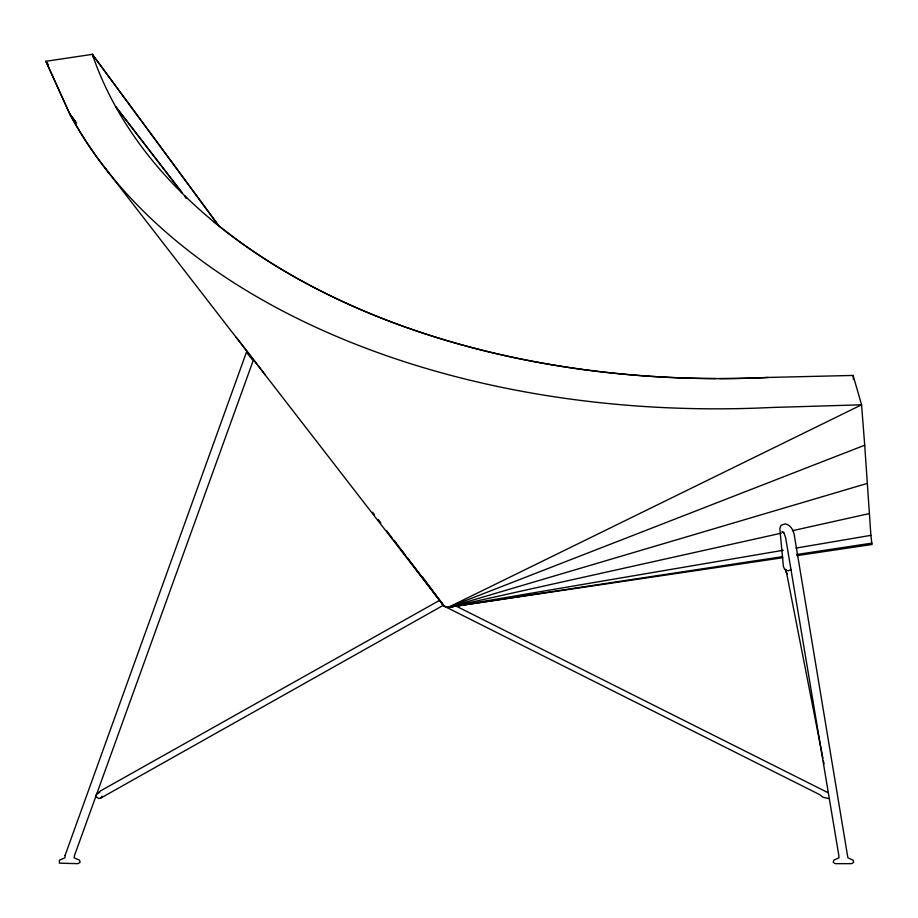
<?xml version="1.0" encoding="UTF-8"?>
<svg xmlns="http://www.w3.org/2000/svg" width="918" height="918" viewBox="0 0 918 918"><rect width="100%" height="100%" fill="white"/><g stroke="black" fill="none" stroke-linecap="round" stroke-linejoin="round"><path stroke-width="1.38" d="M822.895 758.257L785.854 569.229M442.809 604.595L439.699 600.28L100.613 790.857L96.16 794.804L96.608 797.099L98.513 798.453L100.785 798.063L443.337 605.295M100.785 798.063L102.07 796.158M448.271 607.349L861.566 404.804L853.109 375.439L768.412 377.447A684.817 444.082 -3.9 0 1 718.851 378.595M787.988 570.87L791.247 569.516M450.945 606.305L864.71 445.207L861.566 404.804L770.305 407.535A730.808 473.895 -3.9 0 1 69.768 113.97L45.9 61.288L92.328 54.346A685.023 444.22 -3.9 0 0 768.412 377.436M449.648 606.936L867.326 483.396M451.071 606.718L781.252 533.186M792.452 530.696L869.403 513.552M827.875 792.613L455.982 606.029L447.502 607.441M97.446 792.9L99.718 792.509M452.517 606.626L783.261 550.272M795.986 548.103L870.895 535.343L864.71 445.207M782.561 556.664L455.362 606.27L782.802 557.719M796.721 554.518L871.802 543.146L872.1 544.477L796.973 555.62M455.982 606.029L448.558 607.429L444.541 606.328L819.82 794.701L822.93 797.214L828.943 798.614M444.541 606.328L446.515 607.062M786.898 570.422L784.729 569.516L783.387 566.326L779.83 528.481L781.057 525.268L785.36 523.822C790.949 525.199 793.783 530.684 794.426 536.009L847.876 857.791L853.178 860.212L853.648 862.427L851.514 863.654L835.38 863.654L833.234 862.427L833.716 860.212L838.972 857.791L838.788 855.243L785.67 537.891L784.293 533.668L781.998 531.637L783.995 532.532M785.819 571.96L787.449 573.945M104.755 167.592L444.082 606.064L407.695 558.224M182.108 192.723L115.634 106.534L182.051 192.677M184.736 196.119L186.48 198.391L184.667 196.085M236.305 337.376L257.155 364.331M257.912 365.318L265.405 375.003M74.955 120.832L69.768 113.97L45.9 61.288L48.436 64.765M378.227 519.496L380.832 522.916M393.822 539.991L405.09 554.805M76.699 123.127L69.768 113.97A730.556 473.745 -3.9 0 0 108.99 173.032M372.593 512.267L374.326 514.562M386.478 530.535L392.548 538.522M394.281 540.805L396.014 543.089M401.223 549.939L443.738 605.857L422.28 576.688M93.246 57.008A684.817 444.082 -3.9 0 1 92.328 54.346L218.117 224.876M92.328 54.346L217.451 224.038M823.457 761.056L824.02 763.856M870.895 535.343L871.802 543.146M853.109 375.439L853.442 379.593M716.029 378.583A684.817 444.082 -3.9 0 1 213.446 221.433M65.086 855.392L64.914 857.791L59.406 860.212L59.406 863.161L77.835 863.654L80.05 862.427L79.556 860.212L74.128 857.791L74.45 855.633L253.173 360.613L246.426 352.248L65.086 855.392"/></g></svg>
